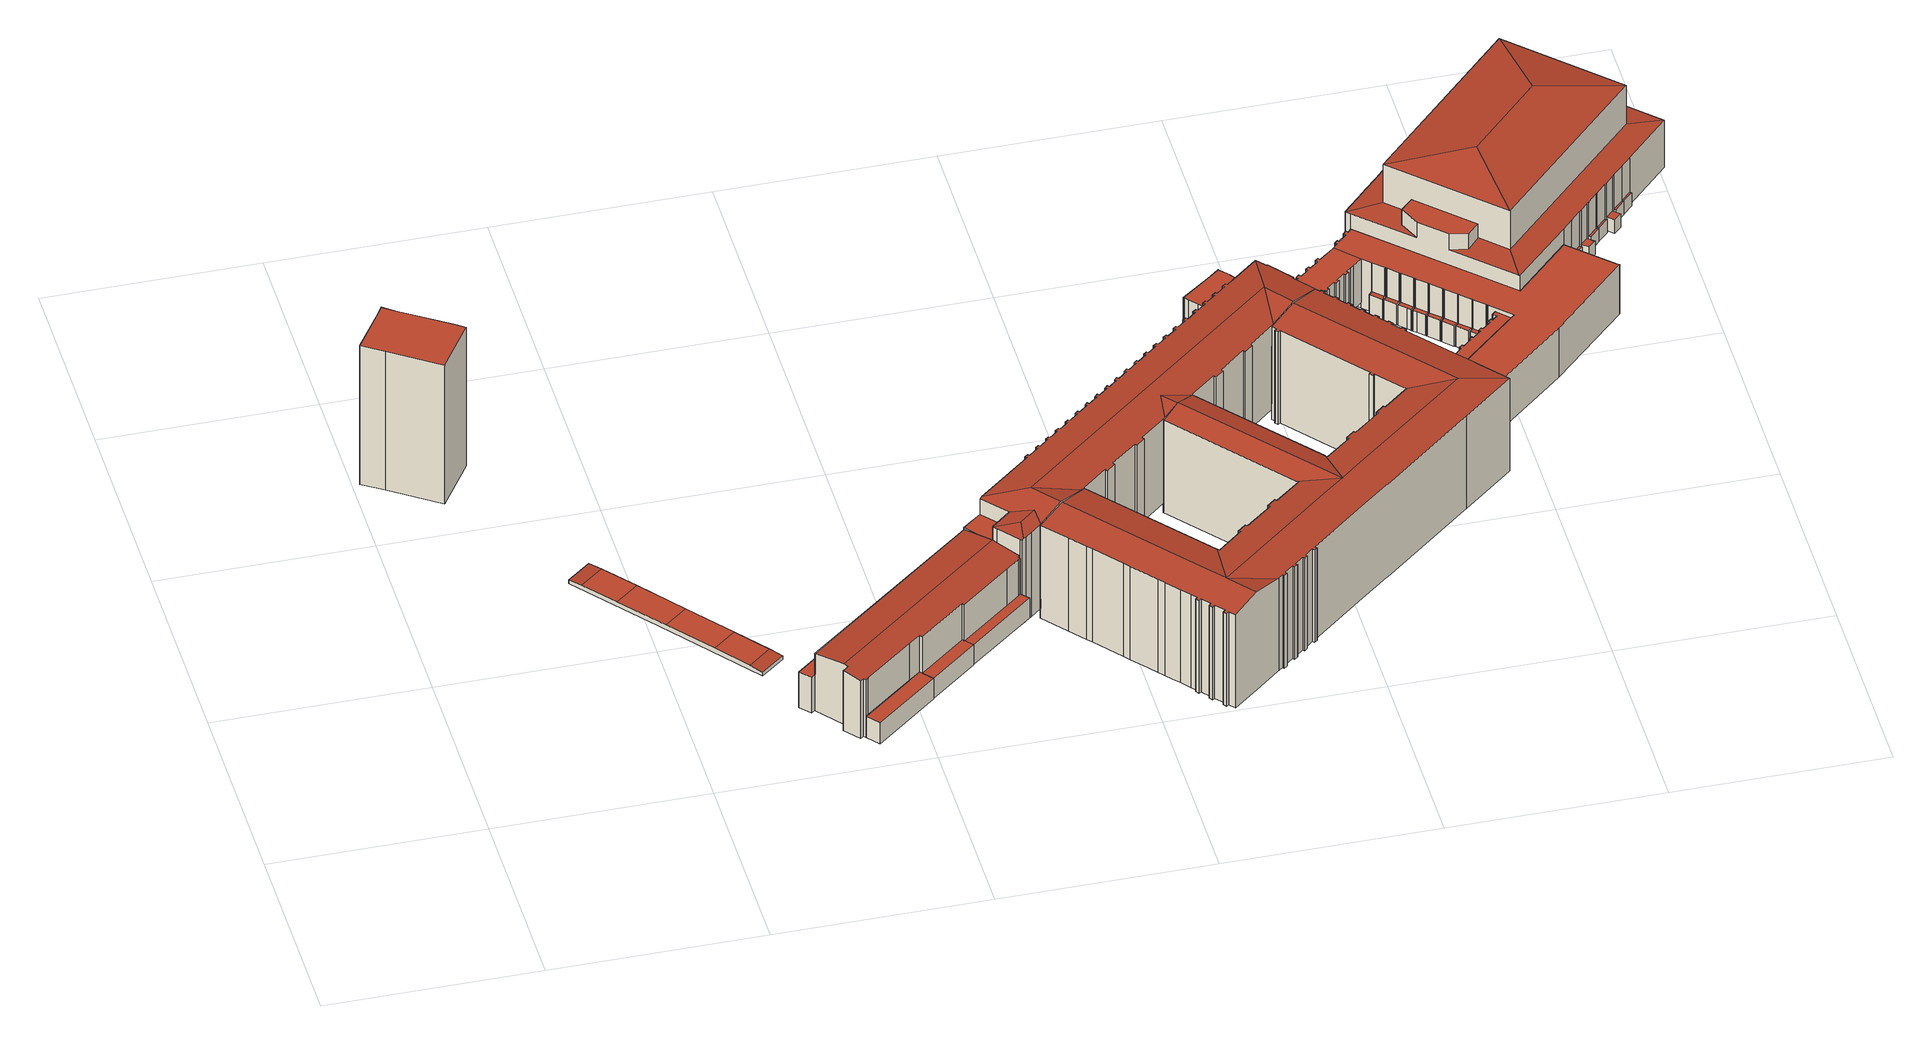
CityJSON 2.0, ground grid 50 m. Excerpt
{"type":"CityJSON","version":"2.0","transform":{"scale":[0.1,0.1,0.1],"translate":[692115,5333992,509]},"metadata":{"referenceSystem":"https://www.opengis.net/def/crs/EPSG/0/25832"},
"CityObjects":{
"building1":{"type":"Building","attributes":{"Gemeindeschluessel":"09162000","HoeheDach":"551.431","HoeheGrund":"512.890","Methode":"1000","NiedrigsteTraufeDesGebaeudes":"551.431","Geometrietyp2DReferenz":"3000","function":"31001_9998","roofType":"1000","measuredHeight":38.54},"geometry":[{"type":"MultiSurface","lod":"2","boundaries":[[[0,1,2,3]],[[4,5,6,7,8,9,2,1,10,11,12]],[[13,14,15,16,17,18,0,3,19,20,21]],[[13,6,5,14]],[[19,9,8,20]],[[18,10,1,0]],[[15,14,5,4,12,16]],[[12,11,10,18,17,16]],[[20,8,7,21]],[[3,2,9,19]],[[21,7,6,13]]],"semantics":{"surfaces":[{"type":"WallSurface"},{"type":"RoofSurface"},{"type":"GroundSurface"}],"values":[0,1,2,0,0,0,0,0,0,0,0]}}]},
"building2":{"type":"Building","attributes":{"Gemeindeschluessel":"09162000","HoeheDach":"515.840","HoeheGrund":"514.542","Methode":"2000","NiedrigsteTraufeDesGebaeudes":"515.542","Geometrietyp2DReferenz":"3000","function":"53001_1800","roofType":"3900","measuredHeight":1.3},"geometry":[{"type":"MultiSurface","lod":"2","boundaries":[[[22,23,24,25]],[[26,27,28,29]],[[28,27,30,31]],[[32,33,34,35,26,29]],[[25,24,36,37]],[[32,29,28,31,22,25,37,38,39,33]],[[37,36,40,38]],[[38,40,41,39]],[[35,34,41,40,36,24,23,30,27,26]],[[33,39,41,34]],[[31,30,23,22]]],"semantics":{"surfaces":[{"type":"RoofSurface"},{"type":"WallSurface"},{"type":"GroundSurface"}],"values":[0,1,0,2,0,1,0,0,1,1,0]}}]},
"building3":{"type":"Building","attributes":{"Gemeindeschluessel":"09162000","HoeheDach":"521.010","HoeheGrund":"515.220","Methode":"2000","NiedrigsteTraufeDesGebaeudes":"521.010","Geometrietyp2DReferenz":"3000","function":"51009_1610","roofType":"1000","measuredHeight":5.79},"geometry":[{"type":"MultiSurface","lod":"2","boundaries":[[[42,43,44,45]],[[46,47,48,49]],[[50,51,52,53]],[[47,50,53,54,43,42,48]],[[46,51,50,47]],[[48,42,45,49]],[[43,54,55,44]],[[46,49,45,44,55,52,51]],[[53,52,55,54]]],"semantics":{"surfaces":[{"type":"WallSurface"},{"type":"RoofSurface"},{"type":"GroundSurface"}],"values":[0,0,0,1,0,0,0,2,0]}}]},
"building4":{"type":"Building","attributes":{"Gemeindeschluessel":"09162000","HoeheDach":"531.880","HoeheGrund":"515.110","Methode":"1000","NiedrigsteTraufeDesGebaeudes":"524.985","Geometrietyp2DReferenz":"3000","function":"31001_9998","roofType":"3100","measuredHeight":16.77,"storeysAboveGround":3},"geometry":[{"type":"MultiSurface","lod":"2","boundaries":[[[56,57,58,59]],[[60,61,62,63]],[[64,65,66,67]],[[68,69,70,71]],[[65,70,69,58,57,72,73,74,75,76,77,78,79,80,81,82,83,84,85,66]],[[86,85,84,87]],[[88,89,90,91]],[[91,90,92,93]],[[94,81,80,95]],[[96,73,72,97]],[[98,76,75,99]],[[93,92,100,101]],[[67,66,85,86]],[[102,60,63,100,92,90,89]],[[82,81,94,103,104,101,100,63,62]],[[59,58,69,68]],[[99,75,74,105]],[[106,102,89,88]],[[97,72,57,56]],[[95,80,79,107]],[[71,70,65,64]],[[108,87,84,83,61,60,109]],[[110,77,76,98]],[[107,111,110,98,99,105,96,97,56,59,68,71,64,67,86,87,108,109,106,88,91,93,101,104,103,94,95]],[[109,60,102,106]],[[107,79,78,111]],[[111,78,77,110]],[[83,82,62,61]],[[105,74,73,96]]],"semantics":{"surfaces":[{"type":"WallSurface"},{"type":"RoofSurface"},{"type":"GroundSurface"}],"values":[0,0,0,0,1,0,0,0,0,0,0,0,0,1,0,0,0,0,0,0,0,0,0,2,0,0,0,1,0]}}]},
"building5":{"type":"Building","attributes":{"Gemeindeschluessel":"09162000","HoeheDach":"521.040","HoeheGrund":"515.430","Methode":"2000","NiedrigsteTraufeDesGebaeudes":"521.040","Geometrietyp2DReferenz":"3000","function":"51009_1610","roofType":"1000","measuredHeight":5.61},"geometry":[{"type":"MultiSurface","lod":"2","boundaries":[[[112,50,53,113]],[[50,114,115,116,53]],[[113,53,116,117]],[[117,116,115,118]],[[118,115,114,119]],[[113,117,118,119,112]],[[119,114,50,112]]],"semantics":{"surfaces":[{"type":"WallSurface"},{"type":"RoofSurface"},{"type":"GroundSurface"}],"values":[0,1,0,0,0,2,0]}}]},
"building6":{"type":"Building","attributes":{"Gemeindeschluessel":"09162000","HoeheDach":"521.038","HoeheGrund":"515.480","Methode":"2000","NiedrigsteTraufeDesGebaeudes":"521.038","Geometrietyp2DReferenz":"3000","function":"51009_1610","roofType":"1000","measuredHeight":5.56},"geometry":[{"type":"MultiSurface","lod":"2","boundaries":[[[114,120,121,122,123,115]],[[124,125,126,127,128,129]],[[125,123,122,126]],[[127,121,120,128]],[[128,120,114,129]],[[126,122,121,127]],[[124,115,123,125]],[[129,114,115,124]]],"semantics":{"surfaces":[{"type":"RoofSurface"},{"type":"GroundSurface"},{"type":"WallSurface"}],"values":[0,1,2,2,2,2,2,2]}}]},
"building7":{"type":"Building","attributes":{"Gemeindeschluessel":"09162000","HoeheDach":"537.163","HoeheGrund":"512.319","Methode":"2000","NiedrigsteTraufeDesGebaeudes":"524.539","Geometrietyp2DReferenz":"3000","function":"31001_3000","roofType":"3100","measuredHeight":24.84,"storeysAboveGround":4},"geometry":[{"type":"MultiSurface","lod":"2","boundaries":[[[130,131,132,133]],[[134,135,136,137]],[[138,139,140,141]],[[142,143,144,145]],[[146,147,148,149]],[[150,151,152,153]],[[154,155,156,157]],[[158,159,160,161]],[[162,163,164,165]],[[166,167,168,169]],[[170,171,172,173]],[[174,175,176,177]],[[178,179,180,181]],[[182,183,184,185]],[[186,187,188,189]],[[190,191,192,193]],[[194,195,196,197]],[[193,192,198,199]],[[200,201,202,203,204,205,206,207,208,209,210,211,212,196,195,213,214,215,216,217,218,219,220,221,136,135]],[[222,223,179,178]],[[224,225,226,227,228,229,230,231,194,197,232,233,234,235,236,237,238,239,240,241,134,137,242,162,165,243,244,245,246,247,248,249,250,154,157,251,252,190,193,199,253,254,255,256,257,258,259,260,261,262,263,264,146,149,265,266,267,268,269,270,271,272,142,145,273,274,275,130,133,276,138,141,277,278,279,280,281,282,222,178,181,283,284,285,286,287,288,289,290,291,186,189,292,293,294,295,150,153,296,297,298,299,174,177,300,301,302,303,304,158,161,305,306,307,308,309,310,311,312,313,314,315,316,170,173,317,318,319,320,321,322,323,324,325,326,327,328,329,166,169,330,331,332,333,334,335,336,337,338,339,340,341,342,343,344,345,346,347,182,185,348,349,350,351,352]],[[283,353,354,284]],[[227,217,216,228]],[[277,355,356,278]],[[189,188,357,292]],[[169,168,358,330]],[[240,201,200,241]],[[269,359,360,270]],[[262,361,362,263]],[[363,364,365,366]],[[258,367,368,259]],[[141,140,355,277]],[[244,369,370,245]],[[311,310,371,372,373]],[[338,374,375,339]],[[228,216,215,229]],[[157,156,376,251]],[[287,377,378,288]],[[304,379,159,158]],[[254,380,381,255]],[[299,382,175,174]],[[317,383,384,318]],[[350,385,386,351]],[[161,160,387,305]],[[225,388,389,218,217,227,226]],[[348,390,391,349]],[[320,392,393,321]],[[236,205,204,237]],[[311,373,394,312]],[[181,180,353,283]],[[200,135,134,241]],[[213,195,194,231]],[[386,385,391,390,184,183,395,396,397,398,399,400,401,402,375,374,403,404,405,406,407,408,358,168,167,409,410,411,412,413,414,415,416,393,392,417,384,383,172,171,418,419,420,421,363,366]],[[137,136,221,422,423,424,242]],[[257,425,367,258]],[[297,426,427,298]],[[253,428,380,254]],[[323,415,414,324]],[[185,184,390,348]],[[429,430,431,432]],[[313,421,420,314]],[[133,132,433,276]],[[163,162,242,424]],[[219,372,371,434,435,436,437,387,160,159,379,438,439,440,441,176,175,382,427,426,442,152,151,443,444,445,357,188,187,446,447,448,378,377,449,450,354,353,180,179,223,451,452,453,454,356,355,140,139,433,132,131,455,456,457,144,143,458,459,360,359,460,461,462,463,148,147,464,362,361,465,466,368,367,425,467,381,380,428,198,192,191,468,376,156,155,469,470,220]],[[266,462,461,267]],[[342,400,399,343]],[[471,472,431,430,473]],[[340,402,401,341]],[[265,463,462,266]],[[389,388,474,365,364,394,373,372,219]],[[261,465,361,262]],[[290,447,446,291]],[[315,419,418,316]],[[345,397,396,346]],[[281,280,453,452]],[[318,384,417,319]],[[229,215,214,230]],[[260,466,465,261]],[[403,374,338,337,336]],[[343,399,398,344]],[[346,396,395,347]],[[252,468,191,190]],[[295,443,151,150]],[[292,357,445,293]],[[273,145,144,457]],[[286,449,377,287]],[[300,441,440,301]],[[259,368,466,260]],[[289,448,447,290]],[[293,445,444,294]],[[255,381,467,256]],[[313,312,394,364,363,421]],[[268,460,359,269]],[[306,437,436,307]],[[309,434,371,310]],[[275,455,131,130]],[[347,395,183,182]],[[341,401,400,342]],[[206,205,236,235]],[[370,369,475,476,471,473]],[[196,212,232,197]],[[471,476,164,163,424,423,472]],[[316,418,171,170]],[[477,210,209]],[[251,376,468,252]],[[330,358,408,331]],[[291,446,187,186]],[[173,172,383,317]],[[319,417,392,320]],[[302,439,438,303]],[[322,416,415,323]],[[298,427,382,299]],[[326,412,411,327]],[[325,413,412,326]],[[332,407,406,333]],[[301,440,439,302]],[[243,475,369,244]],[[334,405,404,335]],[[272,458,143,142]],[[153,152,442,296]],[[230,214,213,231]],[[246,478,479,247]],[[256,467,425,257]],[[246,245,370,473,430,429,478]],[[432,431,480,481]],[[276,433,139,138]],[[279,454,453,280]],[[349,391,385,350]],[[324,414,413,325]],[[212,211,233,232]],[[267,461,460,268]],[[305,387,437,306]],[[271,459,458,272]],[[281,452,451,282]],[[333,406,405,334]],[[177,176,441,300]],[[389,219,218]],[[243,165,164,476,475]],[[327,411,410,328]],[[331,408,407,332]],[[477,209,208]],[[284,354,450,285]],[[335,404,403,336]],[[202,201,240,239]],[[296,442,426,297]],[[273,457,456,274]],[[422,221,220]],[[264,464,147,146]],[[199,198,428,253]],[[285,450,449,286]],[[307,436,435,308]],[[321,393,416,322]],[[278,356,454,279]],[[429,432,481,479,478]],[[422,220,470,482,480,431,472,423]],[[149,148,463,265]],[[204,203,238,237]],[[282,451,223,222]],[[344,398,397,345]],[[238,203,202,239]],[[339,375,402,340]],[[294,444,443,295]],[[270,360,459,271]],[[329,409,167,166]],[[250,469,155,154]],[[234,207,206,235]],[[288,378,448,289]],[[304,303,438,379]],[[314,420,419,315]],[[224,474,388,225]],[[233,211,210,477,208,207,234]],[[469,250,249,248,482,470]],[[263,362,464,264]],[[328,410,409,329]],[[308,435,434,309]],[[248,247,479,481,480,482]],[[274,456,455,275]],[[224,352,351,386,366,365,474]]],"semantics":{"surfaces":[{"type":"WallSurface"},{"type":"RoofSurface"},{"type":"GroundSurface"}],"values":[0,0,0,0,0,0,0,0,0,0,0,0,0,0,0,0,0,0,1,0,2,0,0,0,0,0,0,0,0,0,0,0,0,0,0,0,0,0,0,0,0,0,0,0,0,0,0,0,0,0,0,0,1,0,0,0,0,0,0,0,0,0,0,1,0,0,1,0,0,1,0,0,0,0,0,0,0,0,0,0,0,0,0,0,0,0,0,0,0,0,0,0,0,0,0,0,0,0,0,1,0,1,0,1,0,0,0,0,0,0,0,0,0,0,0,0,0,0,0,0,0,0,0,0,0,0,0,0,0,0,0,0,0,0,0,0,1,0,0,0,1,0,0,0,0,0,1,0,0,0,0,0,0,1,1,0,0,0,0,0,0,0,0,0,0,0,0,0,0,0,0,0,0,0,0,0,0,0]}}]},
"building8":{"type":"Building","attributes":{"Gemeindeschluessel":"09162000","HoeheDach":"536.990","HoeheGrund":"509.840","Methode":"2000","NiedrigsteTraufeDesGebaeudes":"535.458","Geometrietyp2DReferenz":"3000","function":"31001_9998","roofType":"3100","measuredHeight":27.15,"storeysAboveGround":4},"geometry":[{"type":"MultiSurface","lod":"2","boundaries":[[[483,484,485,486,487,488,489,490]],[[491,492,493,494,495,496,497,498,499,500,501,502,503,504]],[[505,506,507,508,509,510]],[[511,512,513,514,515,516,517,518]],[[519,520,521,522]],[[523,524,525,526]],[[527,528,529,530]],[[531,532,533,534]],[[535,497,496,536]],[[537,538,539,540]],[[541,492,491,542]],[[513,543,544,514]],[[545,546,547,548]],[[549,550,551,552]],[[553,554,484,483,490,555]],[[556,557,558,559]],[[485,560,561,486]],[[562,563,564,565]],[[566,567,568,569]],[[570,571,572,573]],[[574,575,576,505,510,577,578,579]],[[564,580,581,582,583,565]],[[584,585,586,587]],[[588,589,590,591]],[[592,574,579,593,589,588]],[[594,595,596,597]],[[598,599,600,601]],[[602,603,604,605]],[[606,607,608,609]],[[610,611,612,613]],[[542,491,504,614]],[[615,616,617,618]],[[619,388,620,621]],[[622,623,624,625]],[[530,529,546,545]],[[626,627,628,629]],[[526,525,630,631]],[[632,633,634,635]],[[635,634,550,549]],[[636,637,638,639]],[[640,641,642,643]],[[643,642,607,606]],[[625,624,644,645]],[[646,647,648,649]],[[650,651,652,653]],[[536,496,495,654]],[[618,617,655,656]],[[540,539,508,507]],[[559,558,657,658]],[[577,510,509,508,539,538,659,660,655,617,616,521,520,661,662,652,651,612,611,663,664,665,666,667,668,669,501,670,671,554,672,673,674]],[[675,662,661,676]],[[677,678,633,632]],[[679,680,563,562]],[[587,586,681,682]],[[591,590,678,677]],[[683,684,685,686]],[[676,661,520,519]],[[609,608,524,523]],[[687,688,554,553,555,689]],[[690,498,497,535]],[[682,681,603,602]],[[691,692,500,499,498,690]],[[693,493,492,541]],[[504,503,388,619,694,614]],[[695,696,697,698]],[[699,700,701,702]],[[703,659,538,537]],[[605,604,567,566]],[[548,547,647,646]],[[653,652,662,675]],[[613,612,651,650]],[[552,551,704,705]],[[569,568,641,640]],[[629,628,706,707]],[[578,577,674]],[[621,620,585,584]],[[708,573,572,669,668]],[[709,710,711,712]],[[713,660,659,703]],[[502,501,669,572,571,714,533,532,596,595,657,558,557,697,696,715,701,700,685,684,630,525,524,608,607,642,641,568,567,604,603,681,586,585,620,388,503]],[[716,717,637,636]],[[639,638,718,719]],[[686,685,700,699]],[[719,718,680,679]],[[644,720,500,692,721,645]],[[722,715,696,695]],[[723,724,623,622]],[[725,494,493,693]],[[707,706,726,727]],[[689,555,490,489,728,729]],[[730,731,732,733]],[[599,726,706,628,627,734,732,731,735,736,648,647,547,546,529,528,704,551,550,634,633,678,590,589,593,579,578,674,737,738,600]],[[654,495,494,725]],[[702,701,715,722]],[[631,630,684,683]],[[600,738,518,517,739,601]],[[561,560,740,741]],[[658,657,595,594]],[[714,571,570,742,534,533]],[[544,543,717,716]],[[522,521,616,615]],[[705,704,528,527]],[[554,671,670,501,500,720,644,624,623,724,711,710,740,560,485,484]],[[743,744,582,581,688,687,689,729]],[[741,740,710,709]],[[597,596,532,531]],[[708,745,746,747,748,749,610,613,650,653,675,676,519,522,615,618,656,713,703,537,540,507,506,505,576,575,574,592,588,591,677,632,635,549,552,705,527,530,545,548,646,649,750,751,730,733,752,626,629,707,727,598,601,739,517,516,515,514,544,716,636,639,719,679,562,565,583,582,744,743,729,728,489,488,487,486,561,741,709,712,723,622,625,645,721,692,691,690,535,536,654,725,693,541,542,614,694,619,621,584,587,682,602,605,566,569,640,643,606,609,523,526,631,683,686,699,702,722,695,698,556,559,658,594,597,531,534,742,570,573]],[[673,672,554,688,581,580,564,563,680,718,638,637,717,543,513,512,674]],[[656,655,660,713]],[[751,750,649,648,736,735,731,730]],[[752,733,732,734,627,626]],[[727,726,599,598]],[[737,674,512,511,518,738]],[[698,697,557,556]],[[610,749,748,747,746,745,708,668,667,666,665,664,663,611]],[[712,711,724,723]]],"semantics":{"surfaces":[{"type":"WallSurface"},{"type":"RoofSurface"},{"type":"GroundSurface"}],"values":[0,1,0,0,0,0,0,0,0,0,0,0,0,0,1,0,0,0,0,0,0,0,0,0,0,0,0,0,0,0,0,0,0,0,0,0,0,0,0,0,0,0,0,0,0,0,0,0,0,1,0,0,0,0,0,0,0,0,1,0,0,0,0,0,0,0,0,0,0,0,0,0,0,0,1,0,0,0,0,1,0,0,0,0,0,0,0,0,0,0,0,1,0,0,0,0,0,0,0,0,0,0,1,0,0,0,2,1,0,0,0,0,1,0,0,0]}}]},
"building9":{"type":"Building","attributes":{"Gemeindeschluessel":"09162000","HoeheDach":"524.572","HoeheGrund":"512.613","Methode":"1000","NiedrigsteTraufeDesGebaeudes":"524.572","Geometrietyp2DReferenz":"3000","function":"31001_9998","roofType":"1000","measuredHeight":11.96,"storeysAboveGround":2},"geometry":[{"type":"MultiSurface","lod":"2","boundaries":[[[753,754,755,756,757,758,759,760]],[[761,762,763,764]],[[765,766,767,768]],[[769,770,771,772,762,761]],[[764,763,773,774]],[[775,776,777,778]],[[779,776,775,780,781,782]],[[773,783,784,785,786,774]],[[787,788,789,790]],[[791,792,771,770]],[[793,794,788,787]],[[778,793,787,790,795,756,755,754,753,796,797,791,770,769,761,764,774,786,785,798,799,800,765,768,781,780,775]],[[795,790,789,801,757,756]],[[785,784,802,798]],[[768,767,782,781]],[[798,802,803,799]],[[800,804,766,765]],[[796,753,760,805,806,797]],[[797,806,792,791]],[[778,777,794,793]],[[763,762,772,771,792,806,805,760,759,758,757,801,789,788,794,777,776,779,782,767,766,804,803,802,784,783,773]],[[799,803,804,800]]],"semantics":{"surfaces":[{"type":"WallSurface"},{"type":"GroundSurface"},{"type":"RoofSurface"}],"values":[0,0,0,0,0,0,0,0,0,0,0,1,0,0,0,0,0,0,0,0,2,0]}}]},
"building10":{"type":"Building","attributes":{"Gemeindeschluessel":"09162000","HoeheDach":"524.525","HoeheGrund":"510.760","Methode":"2000","NiedrigsteTraufeDesGebaeudes":"516.471","Geometrietyp2DReferenz":"3000","function":"31001_9998","roofType":"1000","measuredHeight":13.77,"storeysAboveGround":2},"geometry":[{"type":"MultiSurface","lod":"2","boundaries":[[[807,808,809,810,811,812,813,814,815,816,817,818,819,820,821,822,823,824,825,826,827,828,829,830,831,832,833,834,835,836,837,838,839,840,841,842,843,844,845,846,847,848,849,850,851,852,853,854,855,856,857,858,859,860,861,862,863,864,865,866,867,868,869,870,871,872,873,874,875,876,877,878,879,880,881,882,883,884,885]],[[838,837,886,887,888]],[[848,847,889,890,891]],[[870,892,403,871]],[[878,893,894,879]],[[833,895,896,834]],[[836,897,886,837]],[[874,898,899,875]],[[884,883,900,901]],[[857,856,902,903,904,905]],[[906,907,908,909]],[[823,910,911,824]],[[854,853,912,913,914,915]],[[850,916,917,851]],[[846,918,889,847]],[[870,869,919,920,892]],[[880,921,922,881]],[[848,891,923,849]],[[860,924,925,861]],[[838,888,926,839]],[[830,927,928,831]],[[929,930,920,919]],[[916,906,909,917]],[[887,886,931,932]],[[933,934,891,890]],[[822,935,910,823]],[[936,937,938,939]],[[876,940,941,877]],[[824,911,942,825]],[[809,808,943,944,945,946]],[[844,947,948,845]],[[809,946,949,810]],[[852,851,917,909,908,950]],[[866,865,951,952,953]],[[918,933,890,889]],[[930,954,892,920]],[[955,956,957,958]],[[831,928,959,832]],[[862,960,961,863]],[[852,950,912,853]],[[854,915,962,855]],[[826,963,964,827]],[[965,938,937,896,895,959,928,927,966,967,964,963,942,911,910,935,968,969,970,971,972,973,974,975,976,977,978,949,946,945]],[[871,403,404,872]],[[814,975,974,815]],[[813,976,975,814]],[[842,955,958,843]],[[936,939,979,980]],[[956,981,982,957]],[[883,882,983,900]],[[819,970,969,820]],[[836,835,980,979,984,897]],[[888,887,932,926]],[[832,959,895,833]],[[840,985,986,841]],[[812,977,976,813]],[[962,915,914,903,902]],[[821,968,935,822]],[[846,845,948,934,933,918]],[[944,987,965,945]],[[875,899,940,876]],[[877,941,893,878]],[[859,988,924,860]],[[989,990,991,992]],[[862,861,925,992,991,960]],[[924,988,989,992,925]],[[987,984,979,939,938,965]],[[868,929,919,869]],[[987,944,943,993,994,901,900,983,922,921,894,893,941,940,899,898,995,404,403,892,954,996,953,961,960,991,990,905,904,913,912,950,908,907,923,891,934,948,947,982,981,986,985,931,886,897,984]],[[864,997,951,865]],[[808,807,993,943]],[[873,995,898,874]],[[857,905,990,858]],[[998,961,953,952]],[[882,881,922,983]],[[825,942,963,826]],[[820,969,968,821]],[[884,901,994,885]],[[844,843,958,957,982,947]],[[859,858,990,989,988]],[[829,966,927,830]],[[817,972,971,818]],[[842,841,986,981,956,955]],[[827,964,967,828]],[[879,894,921,880]],[[828,967,966,829]],[[815,974,973,816]],[[811,978,977,812]],[[810,949,978,811]],[[864,863,961,998,997]],[[997,998,952,951]],[[816,973,972,817]],[[872,404,995,873]],[[840,839,926,932,931,985]],[[855,962,902,856]],[[807,885,994,993]],[[818,971,970,819]],[[850,849,923,907,906,916]],[[866,953,996,867]],[[868,867,996,954,930,929]],[[835,834,896,937,936,980]],[[914,913,904,903]]],"semantics":{"surfaces":[{"type":"GroundSurface"},{"type":"WallSurface"},{"type":"RoofSurface"}],"values":[0,1,1,1,1,1,1,1,1,1,1,1,1,1,1,1,1,1,1,1,1,2,2,1,1,1,1,1,1,1,1,1,1,1,2,1,2,1,1,1,1,1,2,1,1,1,1,2,1,1,1,1,2,1,1,1,2,1,1,1,1,1,1,1,1,2,1,1,2,1,1,1,1,1,1,1,1,1,1,1,1,1,1,1,1,1,1,1,1,1,2,1,1,1,1,1,1,1,1,1,1,1]}}]},
"building11":{"type":"Building","attributes":{"name":"Kongreßsaal","Gemeindeschluessel":"09162000","HoeheDach":"542.360","HoeheGrund":"515.628","Methode":"2000","NiedrigsteTraufeDesGebaeudes":"519.330","Geometrietyp2DReferenz":"3000","function":"31001_3000","roofType":"3200","measuredHeight":26.73,"storeysAboveGround":4},"geometry":[{"type":"MultiSurface","lod":"2","boundaries":[[[999,1000,1001,1002]],[[1003,1004,1005,1006]],[[1007,1008,1009,1010,1011,1012]],[[1013,1014,1015,1016,1017,1018]],[[1019,1020,1021,1022,1023,1024]],[[1025,1026,1027,1028]],[[1029,1030,1031,1032]],[[1033,1034,1035,1036]],[[1037,1038,1039,1040,1041,1042]],[[1043,1044,1045,1046]],[[1047,1048,1049,1050]],[[1051,1052,1053,1054]],[[1055,1056,1057,1058]],[[1059,1060,1061,1062]],[[1063,1064,1065,1066]],[[1067,1068,1069,1070]],[[1071,1072,1073,1074]],[[1003,1075,1076,1077,1078,1004]],[[1079,1080,1068,1081]],[[1082,1083,1084,1085]],[[1086,1087,1088,1089]],[[1090,1089,1091,1092,1093,1094,1095,1096]],[[1097,1098,1099,1100,1036,1035]],[[1101,1102,1103,1104]],[[1079,1105,1106,1107,1080]],[[1108,1109,1110,1111]],[[1059,1032,1031,1102,1101,1060]],[[1112,1113,1114,1115]],[[1116,1117,1118,1050,1049,1119]],[[1087,1120,1088]],[[1121,1122,1123,1124]],[[1125,1126,1127,1128]],[[1129,1130,1131,1132]],[[1133,1134,1057,1056,1135]],[[1053,1052,1136,1137]],[[1138,1139,1140,1141,1142,1143]],[[1007,1012,1144,1145]],[[1146,1147,1148,1149,1150,1151]],[[1037,1042,1152,1153]],[[1154,1155,1080,1107]],[[1013,1018,1156,1157]],[[1158,1159,1106,1105]],[[1160,1111,1110,1161,1162]],[[1163,1153,1152,1164,1165]],[[1019,1024,1166,1167]],[[1011,1010,1168,1169]],[[1170,1171,1172,1173,1174,1175]],[[1043,1167,1166,1176,1177,1044]],[[1078,1077,1178,1179]],[[1045,1044,1177,1180]],[[1142,1141,1181,1182]],[[1183,1184,1185,1186,1187,1188,1189,1100,1099,1119,1049,1048,1190,1191]],[[1125,1192,1193,1126]],[[1116,1119,1099,1098]],[[1194,1195,1196,1197,1198,1176,1166,1024,1023,1199,1168,1010,1009,1069,1068,1080,1155,1200,1103,1102,1031,1030,1185,1184,1096,1201]],[[1202,1195,1194,1203]],[[1204,1136,1052,1051]],[[1205,1040,1039,1206]],[[1055,1131,1135,1056]],[[1184,1120,1090,1096]],[[1207,1145,1144,1169,1168]],[[1208,1209,1118,1117]],[[1164,1152,1210,1211]],[[1090,1120,1087,1086]],[[1212,1213,1214,1092,1091,1215]],[[1061,1060,1101,1104]],[[1216,1157,1156,1217,1218]],[[1090,1086,1089]],[[1174,1173,1150,1149]],[[1160,1162,1219,1220]],[[1136,1197,1196,1137]],[[1106,1159,1154,1107]],[[1164,1211,1221,1165]],[[1205,1222,1041,1040]],[[1133,1135,1015,1014]],[[1097,1035,1034,1223]],[[1224,1225,1172,1171]],[[1226,1128,1127,1227]],[[1054,1053,1137,1228]],[[1216,1218,1076,1075]],[[1229,1210,1230,1231]],[[1226,1232,1233,1192,1125,1128]],[[1091,1089,1088,1183]],[[1161,1234,1219,1162]],[[1203,1194,1201,1115,1114,1235,1213,1212,1236]],[[1237,1132,1131,1055,1058]],[[1238,1062,1061,1104,1103]],[[1059,1062,1238,1239,1158,1105,1079,1081,1025,1028,1240,1008,1007,1145,1207,1241,1242,1020,1019,1167,1043,1046,1243,1204,1051,1054,1228,1202,1203,1236,999,1002,1244,1245,1038,1037,1153,1163,1246,1229,1231,1063,1066,1224,1171,1170,1147,1146,1139,1138,1247,1129,1132,1237,1134,1133,1014,1013,1157,1216,1075,1003,1006,1108,1111,1160,1220,1121,1124,1248,1249,1250,1232,1226,1227,1082,1085,1251,1252,1253,1208,1117,1116,1098,1097,1223,1254,1255,1256,1029,1032]],[[1050,1118,1209,1047]],[[1224,1066,1065,1257,1258,1225]],[[1163,1165,1221,1246]],[[1129,1247,1259,1182,1181,1130]],[[1229,1246,1221,1211,1210]],[[1243,1198,1197,1136,1204]],[[1177,1176,1198,1180]],[[1201,1096,1095,1112,1115]],[[1242,1260,1021,1020]],[[1183,1088,1120,1184]],[[1161,1110,1261,1234]],[[1215,1091,1183,1191,1262,1263,1084,1083,1193,1192,1233,1264,1265,1266,1123,1122,1261,1110,1109,1178,1077,1076,1218,1016,1015,1135,1131,1130,1181,1141,1140,1151,1150,1173,1172,1225,1258,1230,1210,1152,1042,1041,1222,1001,1000]],[[1248,1124,1123,1266,1071,1074]],[[1250,1264,1233,1232]],[[1267,1257,1065,1064]],[[1245,1244,1222,1205,1206]],[[1108,1006,1005,1179,1178,1109]],[[1207,1168,1199,1241]],[[1213,1235,1268,1214]],[[1063,1231,1230,1267,1064]],[[1017,1217,1156,1018]],[[1174,1149,1148,1175]],[[1255,1187,1186,1256]],[[1269,1199,1023,1022]],[[1208,1253,1190,1048,1047,1209]],[[1250,1249,1073,1072,1265,1264]],[[1002,1001,1222,1244]],[[1238,1103,1200,1239]],[[1254,1223,1034,1033,1189,1188]],[[1036,1100,1189,1033]],[[1228,1137,1196,1195,1202]],[[1078,1179,1005,1004]],[[1170,1175,1148,1147]],[[1243,1046,1045,1180,1198]],[[1253,1252,1262,1191,1190]],[[1027,1026,1067,1070]],[[1240,1069,1009,1008]],[[1121,1220,1219,1234,1261,1122]],[[1085,1084,1263,1251]],[[1142,1182,1259,1143]],[[1251,1263,1262,1252]],[[1235,1114,1113,1094,1093,1268]],[[1237,1058,1057,1134]],[[1245,1206,1039,1038]],[[1071,1266,1265,1072]],[[1248,1074,1073,1249]],[[1242,1241,1199,1269,1260]],[[1029,1256,1186,1185,1030]],[[1214,1268,1093,1092]],[[1017,1016,1218,1217]],[[999,1236,1212,1215,1000]],[[1138,1143,1259,1247]],[[1146,1151,1140,1139]],[[1095,1094,1113,1112]],[[1254,1188,1187,1255]],[[1240,1028,1027,1070,1069]],[[1021,1260,1269,1022]],[[1144,1012,1011,1169]],[[1025,1081,1068,1067,1026]],[[1267,1230,1258,1257]],[[1082,1227,1127,1126,1193,1083]],[[1158,1239,1200,1155,1154,1159]]],"semantics":{"surfaces":[{"type":"WallSurface"},{"type":"RoofSurface"},{"type":"GroundSurface"}],"values":[0,0,0,0,0,0,0,1,0,0,0,0,1,0,0,0,1,0,0,0,1,0,0,0,0,0,0,0,0,1,0,1,0,0,1,0,0,0,0,0,0,0,0,0,0,0,0,0,0,1,0,1,0,0,1,0,0,1,0,0,0,0,0,1,1,1,0,1,0,0,0,1,1,0,0,0,0,0,0,0,0,0,0,1,0,0,0,2,1,0,0,0,0,0,0,1,0,0,0,1,0,0,1,0,0,0,0,0,1,1,0,0,0,0,0,0,0,0,0,1,0,0,0,1,0,0,0,1,0,1,0,0,0,0,0,0,0,0,0,0,0,0,0,0,1,1,0,0,0,0]}}]}
},
"vertices":[
[85,1293,39],[85,1293,424],[115,1271,424],[115,1271,39],[35,1158,424],[57,1143,424],[169,1065,424],[246,1180,424],[225,1196,424],[166,1236,424],[73,1274,424],[8,1177,424],[8,1176,424],[169,1065,39],[57,1143,39],[35,1158,39],[8,1176,39],[8,1177,39],[73,1274,39],[166,1236,39],[225,1196,39],[246,1180,39],
[605,410,68],[660,454,68],[577,556,68],[523,512,68],[742,352,55],[742,352,65],[687,308,65],[687,308,55],[720,379,67],[665,335,67],[510,528,55],[358,717,55],[413,761,55],[565,572,55],[495,659,68],[440,615,68],[380,690,67],[358,717,65],[435,734,67],[413,761,65],
[856,46,120],[970,138,120],[970,138,62],[856,46,62],[874,11,62],[874,11,120],[850,41,120],[850,41,62],[1023,132,120],[1023,132,62],[1003,156,62],[1003,156,120],[999,161,120],[999,161,62],
[970,138,61],[970,138,221],[856,46,221],[856,46,61],[765,158,160],[765,158,219],[1181,493,219],[1181,493,160],[838,41,61],[838,41,221],[808,77,227],[808,77,61],[850,41,61],[850,41,221],[845,46,221],[845,46,61],[999,162,221],[1003,156,220],[1115,247,220],[1119,242,219],[1237,337,219],[1269,363,219],[1274,367,219],[1271,371,220],[1275,374,220],[1237,421,227],[1229,431,229],[815,96,229],[822,88,227],[815,82,227],[815,82,61],[822,88,61],[734,177,61],[734,177,160],[1167,526,160],[1167,526,61],[1188,500,160],[1188,500,61],[1237,421,61],[1275,374,61],[1003,156,61],[999,162,61],[1237,337,61],[1119,242,61],[1181,494,160],[1181,494,61],[756,151,160],[1229,431,61],[1181,493,61],[1115,247,61],[756,151,61],[1271,371,61],[815,96,61],[765,158,61],[1269,363,61],[1274,367,61],
[1023,132,64],[1003,156,64],[1135,222,120],[1119,242,120],[1115,247,120],[1115,247,64],[1119,242,64],[1135,222,64],
[1291,348,120],[1274,367,120],[1269,363,120],[1237,337,120],[1119,242,65],[1237,337,65],[1269,363,65],[1274,367,65],[1291,348,65],[1135,222,65],
[1591,834,33],[1591,834,267],[1610,851,267],[1610,851,33],[1513,561,33],[1513,561,267],[1454,511,267],[1454,511,33],[1614,862,33],[1614,862,266],[1618,857,267],[1618,857,33],[1559,816,33],[1559,816,266],[1563,811,267],[1563,811,33],[1500,759,33],[1500,759,267],[1496,763,266],[1496,763,33],[1804,1012,33],[1804,1012,267],[1800,1017,266],[1800,1017,33],[1355,646,33],[1355,646,266],[1363,652,266],[1363,652,33],[1883,1086,33],[1883,1086,266],[1891,1092,266],[1891,1092,33],[1304,389,33],[1304,389,267],[1291,378,267],[1291,378,33],[2144,1257,33],[2144,1257,155],[2164,1273,155],[2164,1273,33],[2056,1183,33],[2056,1183,155],[2052,1188,155],[2052,1188,33],[1836,1046,33],[1836,1046,266],[1840,1042,267],[1840,1042,33],[1673,903,33],[1673,903,267],[1693,920,267],[1693,920,33],[2163,1180,33],[2163,1180,155],[2166,1176,155],[2166,1176,33],[1753,977,33],[1753,977,266],[1756,972,267],[1756,972,33],[1385,671,33],[1385,671,266],[1393,677,266],[1393,677,33],[1842,826,33],[1842,826,266],[1822,810,266],[1822,810,33],[1397,673,267],[1397,673,33],[1517,556,266],[1537,573,266],[1533,578,267],[1596,630,267],[1600,625,266],[1620,642,266],[1616,647,267],[1676,696,267],[1680,700,267],[1687,769,276],[1757,763,267],[1758,765,267],[1818,814,267],[1838,831,267],[1901,883,267],[1904,879,266],[1924,895,266],[1921,900,267],[1985,954,267],[1993,1065,282],[1338,521,282],[1446,505,267],[1670,908,33],[1670,908,266],[2065,1098,33],[2103,1052,33],[1980,950,33],[1921,900,33],[1924,895,33],[1904,879,33],[1901,883,33],[1838,831,33],[1818,814,33],[1758,765,33],[1676,696,33],[1616,647,33],[1620,642,33],[1600,625,33],[1596,630,33],[1533,578,33],[1537,573,33],[1517,556,33],[1330,410,33],[1280,369,33],[1275,374,33],[1237,421,33],[1181,494,33],[1188,500,33],[1229,533,33],[1337,623,33],[1359,641,33],[1367,648,33],[1389,666,33],[1417,690,33],[1413,694,33],[1421,700,33],[1424,696,33],[1444,712,33],[1440,717,33],[1448,723,33],[1452,719,33],[1472,735,33],[1468,740,33],[1476,746,33],[1480,742,33],[1504,770,33],[1507,765,33],[1527,782,33],[1524,786,33],[1531,793,33],[1535,788,33],[1555,805,33],[1551,809,33],[1583,828,33],[1579,832,33],[1587,839,33],[1607,855,33],[1638,874,33],[1634,878,33],[1642,885,33],[1646,880,33],[1666,897,33],[1662,901,33],[1690,925,33],[1697,931,33],[1701,926,33],[1721,943,33],[1717,948,33],[1725,954,33],[1729,950,33],[1749,966,33],[1745,971,33],[1777,989,33],[1773,994,33],[1780,1000,33],[1784,996,33],[1808,1023,33],[1812,1018,33],[1832,1035,33],[1828,1040,33],[1860,1058,33],[1856,1063,33],[1863,1069,33],[1867,1065,33],[1887,1081,33],[1895,1088,33],[1915,1105,33],[1911,1109,33],[1919,1115,33],[1923,1111,33],[1937,1123,33],[2002,1177,33],[2022,1154,33],[2026,1158,33],[2040,1169,33],[2044,1173,33],[2050,1177,33],[2060,1194,33],[2064,1190,33],[2083,1206,33],[2079,1210,33],[2087,1217,33],[2091,1212,33],[2110,1228,33],[2106,1232,33],[2114,1239,33],[2118,1234,33],[2137,1250,33],[2133,1255,33],[2141,1261,33],[2160,1278,33],[2167,1284,33],[2171,1279,33],[2183,1289,33],[2206,1308,33],[2209,1311,33],[2258,1260,33],[2251,1254,33],[2235,1241,33],[2228,1235,33],[2217,1225,33],[2220,1221,33],[2212,1215,33],[2209,1219,33],[2190,1202,33],[2193,1199,33],[2185,1192,33],[2182,1196,33],[2158,1170,33],[2155,1174,33],[2085,1115,33],[2084,1114,33],[2071,1104,33],[1690,925,266],[1697,931,266],[1638,874,267],[1634,878,266],[1777,989,267],[2160,1278,155],[1531,793,266],[1535,788,267],[1468,740,266],[1476,746,266],[2024,1156,155],[2024,1156,266],[2068,1101,266],[2068,1101,155],[1440,717,266],[1448,723,266],[1275,374,266],[1237,421,266],[1937,1123,267],[2001,1176,267],[2002,1177,266],[2235,1241,155],[2228,1235,155],[1367,648,267],[1717,948,266],[1725,954,266],[1887,1081,267],[1413,694,266],[1421,700,266],[1828,1040,266],[2060,1194,155],[2064,1190,155],[2085,1115,155],[2084,1114,155],[1895,1088,267],[2103,1052,266],[2043,1002,282],[2158,1170,155],[2155,1174,155],[2079,1210,155],[2087,1217,155],[2022,1154,266],[2182,1196,155],[2185,1192,155],[2193,1199,155],[2190,1202,155],[2209,1219,155],[2212,1215,155],[2220,1221,155],[2217,1225,155],[2258,1260,155],[2209,1311,155],[2206,1308,155],[2183,1289,155],[2171,1279,155],[2167,1284,155],[2141,1261,155],[2133,1255,155],[2137,1250,155],[2118,1234,155],[2114,1239,155],[2106,1232,155],[2110,1228,155],[2091,1212,155],[2083,1206,155],[2050,1177,155],[2044,1173,155],[2040,1169,155],[2026,1158,155],[1389,459,282],[1331,411,267],[1330,410,267],[1444,712,267],[1812,1018,267],[1832,1035,267],[1417,690,267],[1229,431,223],[1229,431,266],[1276,470,266],[1276,470,223],[1607,855,266],[1923,1111,267],[1919,1115,266],[1911,1109,266],[1915,1105,267],[1867,1065,267],[1863,1069,266],[1856,1063,266],[1860,1058,267],[1808,1023,266],[1784,996,267],[1780,1000,266],[1773,994,266],[1745,971,266],[1749,966,267],[1729,950,267],[1721,943,267],[1701,926,267],[1662,901,266],[1666,897,267],[1646,880,267],[1642,885,266],[1587,839,266],[1579,832,266],[1583,828,267],[1551,809,266],[1555,805,267],[1524,786,266],[1527,782,267],[1507,765,267],[1504,770,266],[1480,742,267],[1472,735,267],[1452,719,267],[1424,696,267],[1389,666,267],[1359,641,267],[1231,535,267],[1290,425,272],[1328,457,272],[1230,430,266],[2065,1098,267],[1280,369,266],[1283,372,267],[1718,732,276],[1181,494,223],[1188,500,223],[1226,530,266],[1226,530,223],[1229,533,267],
[1985,493,265],[1985,492,265],[1989,488,266],[1989,488,8],[1985,492,8],[1985,493,8],[1758,765,8],[1758,765,265],[1989,939,266],[1984,935,265],[1990,928,265],[1995,932,266],[2150,745,266],[2145,742,265],[2152,734,265],[2156,738,266],[2206,677,266],[2211,672,266],[2323,662,280],[2268,728,280],[2041,1000,280],[1980,949,266],[1786,110,8],[1787,111,8],[1796,119,8],[1796,119,265],[1787,111,265],[1786,110,265],[1680,239,265],[1681,239,265],[1685,234,266],[1685,234,8],[1681,239,8],[1680,239,8],[1454,511,8],[1454,511,265],[1856,162,8],[1856,162,265],[1853,166,265],[1853,166,8],[2180,959,8],[2180,959,266],[2184,962,265],[2184,962,8],[1605,80,8],[1605,80,266],[1600,76,265],[1600,76,8],[2256,868,8],[2256,868,265],[2289,828,265],[2289,828,8],[2152,734,8],[2145,742,8],[1807,121,8],[1807,121,265],[1799,115,265],[1799,115,8],[1984,935,8],[1989,939,8],[1744,284,266],[1744,284,8],[1594,84,8],[1594,84,265],[1598,88,266],[1598,88,8],[1623,48,8],[1623,48,265],[1617,56,265],[1617,56,8],[1943,458,280],[1999,392,280],[1717,730,280],[2237,899,8],[2237,899,265],[2233,896,265],[2233,896,8],[2049,537,266],[2049,537,8],[1843,374,8],[1843,374,265],[1847,369,266],[1847,369,8],[2144,1010,8],[2144,1010,265],[2141,1007,266],[2141,1007,8],[2378,721,8],[2378,721,266],[2436,652,265],[2436,652,8],[1664,9,8],[1723,58,8],[1783,108,8],[1783,108,265],[1723,58,280],[1664,9,266],[1907,418,266],[1907,419,266],[1907,419,8],[1907,418,8],[2115,1045,8],[2115,1045,265],[2122,1037,265],[2122,1037,8],[1652,23,8],[1652,23,266],[1647,19,265],[1647,19,8],[1663,10,8],[1663,10,266],[2253,879,8],[2253,879,265],[2260,872,265],[2260,872,8],[1378,353,8],[1378,353,266],[1330,410,266],[1330,410,8],[2134,1015,8],[2134,1015,266],[2138,1018,265],[2138,1018,8],[2168,982,8],[2168,982,265],[2164,979,266],[2164,979,8],[1888,195,8],[1888,195,265],[1891,191,265],[1891,191,8],[1980,949,8],[1833,149,8],[1833,149,265],[1836,145,265],[1836,145,8],[2103,1052,8],[2112,1042,266],[2112,1042,8],[2128,610,8],[2128,610,265],[2148,627,265],[2148,627,8],[1483,226,8],[1483,226,266],[1473,239,266],[1473,239,8],[2191,955,265],[2191,955,8],[1646,31,8],[1646,31,266],[1628,52,266],[1628,52,8],[1760,305,8],[1760,305,265],[1764,300,266],[1764,300,8],[2157,987,8],[2157,987,265],[2161,990,265],[2161,990,8],[2152,623,266],[2152,623,8],[1587,101,8],[1587,101,266],[1570,122,266],[1570,122,8],[1884,185,8],[1884,185,265],[1880,189,265],[1880,189,8],[2150,745,8],[1828,139,265],[1828,139,8],[2250,876,265],[2250,876,8],[1804,125,265],[1825,143,265],[1864,169,265],[1861,172,265],[2009,296,265],[2011,298,265],[2089,363,265],[2092,365,265],[2308,545,265],[2314,550,265],[2436,652,266],[2256,607,280],[2040,427,280],[1957,358,280],[1736,173,280],[1672,120,280],[1861,172,8],[1864,169,8],[1641,27,8],[1641,27,265],[1823,357,8],[1823,357,265],[2118,1034,266],[2118,1034,8],[2187,952,8],[2187,952,266],[2203,931,265],[2203,931,8],[1902,424,265],[1903,423,265],[1676,696,265],[2156,738,8],[2206,677,8],[2211,672,8],[1990,928,8],[2041,1000,8],[2227,904,8],[2227,904,265],[2230,907,265],[2230,907,8],[2207,935,8],[2207,935,265],[2214,927,265],[2214,927,8],[1804,125,8],[1621,60,266],[1621,60,8],[1420,303,266],[1420,303,8],[2314,550,8],[2065,558,8],[2065,558,265],[2069,554,266],[2069,554,8],[1825,143,8],[2329,780,265],[2210,924,265],[1740,288,8],[1740,288,265],[1827,352,266],[1827,352,8],[2206,668,266],[2206,668,8],[2210,924,8],[2132,606,8],[2132,606,266],[1995,932,8],[1409,315,266],[1409,315,8],[1717,730,8],[1676,696,8],[1543,154,8],[1543,154,266],[1532,168,266],[1532,168,8],[1515,188,266],[1557,137,266],[1562,132,266],[1617,186,280],[1390,459,280],[1390,459,8],[2045,542,265],[2045,542,8],[2329,780,8],[1902,424,8],[1903,423,8],[2308,545,8],[2092,365,8],[2089,363,8],[2011,298,8],[2009,296,8],[1562,132,8],[1557,137,8],[1515,188,8],
[1937,1123,36],[1975,1154,36],[2002,1177,36],[2003,1177,36],[2003,1177,156],[2002,1177,156],[1975,1154,156],[1937,1123,156],[1861,1213,36],[1861,1213,156],[1855,1221,156],[1855,1221,36],[1974,1268,36],[1974,1268,156],[2011,1223,156],[2011,1223,36],[1873,1200,36],[1877,1194,36],[1877,1194,156],[1873,1200,156],[1853,1224,156],[1853,1224,36],[2049,1177,36],[2049,1177,156],[2044,1173,156],[2044,1173,36],[2032,1198,156],[2032,1198,36],[2016,1218,36],[2016,1218,156],[1920,1275,156],[1949,1298,156],[1949,1298,36],[1920,1275,36],[2026,1158,36],[2026,1158,156],[2022,1154,156],[2022,1154,36],[1918,1146,36],[1918,1146,156],[2040,1169,36],[2040,1169,156],[2003,1176,36],[1936,1124,36],[1922,1140,36],[1952,1295,36],[1958,1288,36],[1970,1274,36],[2003,1176,156],[1952,1295,156],[1958,1288,156],[1970,1274,156],[1936,1124,156],[1922,1140,156],
[2613,925,18],[2378,721,18],[2289,828,18],[2341,874,18],[2338,878,18],[2345,884,18],[2349,880,18],[2368,898,18],[2365,901,18],[2372,908,18],[2376,904,18],[2395,921,18],[2392,925,18],[2400,932,18],[2403,928,18],[2422,945,18],[2419,948,18],[2427,955,18],[2430,951,18],[2450,968,18],[2447,972,18],[2454,979,18],[2457,975,18],[2478,993,18],[2474,997,18],[2482,1003,18],[2485,1000,18],[2497,1010,18],[2475,1031,18],[2484,1040,18],[2481,1042,18],[2473,1034,18],[2450,1057,18],[2458,1065,18],[2455,1068,18],[2447,1059,18],[2424,1082,18],[2432,1090,18],[2430,1093,18],[2421,1084,18],[2398,1107,18],[2406,1115,18],[2404,1118,18],[2396,1109,18],[2372,1132,18],[2380,1141,18],[2378,1143,18],[2370,1135,18],[2355,1149,18],[2346,1157,18],[2355,1166,18],[2352,1168,18],[2344,1160,18],[2336,1168,18],[2321,1183,18],[2329,1191,18],[2326,1193,18],[2318,1185,18],[2295,1208,18],[2303,1216,18],[2301,1218,18],[2292,1210,18],[2269,1233,18],[2277,1241,18],[2258,1260,18],[2209,1311,18],[2220,1322,18],[2216,1327,18],[2223,1334,18],[2227,1330,18],[2246,1348,18],[2241,1352,18],[2248,1360,18],[2253,1356,18],[2261,1364,18],[2564,1070,18],[2694,1201,18],[2790,1108,18],[2794,1105,18],[2481,1042,155],[2481,1042,75],[2473,1034,75],[2398,1107,75],[2406,1115,75],[2406,1115,155],[2277,1241,155],[2241,1352,155],[2248,1360,155],[2485,1000,145],[2497,1010,145],[2484,1040,155],[2216,1327,155],[2223,1334,155],[2694,1201,155],[2790,1108,155],[2346,1157,75],[2354,1165,75],[2354,1165,155],[2355,1166,155],[2404,1117,75],[2404,1117,155],[2380,1140,155],[2380,1140,75],[2419,948,145],[2427,955,145],[2378,1143,155],[2378,1142,155],[2378,1142,75],[2370,1135,75],[2396,1109,75],[2372,1132,75],[2421,1084,75],[2269,1233,75],[2277,1241,75],[2253,1356,155],[2261,1364,155],[2404,1118,155],[2336,1168,75],[2321,1183,75],[2450,1057,75],[2478,993,145],[2474,997,145],[2292,1210,75],[2300,1218,75],[2457,1065,155],[2457,1065,75],[2429,1092,75],[2429,1092,155],[2422,945,145],[2489,1018,75],[2489,1018,145],[2497,1026,145],[2497,1026,75],[2227,1330,155],[2246,1348,155],[2430,951,145],[2378,721,155],[2316,796,155],[2316,796,144],[2289,828,145],[2432,1090,155],[2430,1093,155],[2341,874,145],[2380,1141,155],[2295,1208,75],[2303,1216,75],[2303,1216,155],[2300,1218,155],[2447,1059,75],[2455,1067,75],[2431,1090,75],[2424,1082,75],[2482,1003,145],[2329,1191,155],[2326,1193,155],[2355,1149,75],[2450,968,145],[2447,972,145],[2531,993,144],[2457,975,145],[2454,979,145],[2403,928,145],[2400,932,145],[2392,925,145],[2395,921,145],[2376,904,145],[2372,908,145],[2365,901,145],[2368,898,145],[2349,880,145],[2345,884,145],[2338,878,145],[2483,1040,75],[2475,1031,75],[2455,1067,155],[2431,1090,155],[2564,1070,155],[2483,1040,155],[2458,1065,155],[2455,1068,155],[2531,993,155],[2344,1160,75],[2352,1168,75],[2352,1168,155],[2328,1191,155],[2328,1191,75],[2613,925,155],[2794,1105,155],[2220,1322,155],[2301,1218,155],[2318,1185,75],[2326,1193,75],
[2251,1375,66],[2251,1375,197],[2305,1431,197],[2305,1431,66],[2484,1622,66],[2484,1622,103],[2491,1630,103],[2491,1630,66],[2821,1323,66],[2816,1327,66],[2816,1327,197],[2817,1327,197],[2817,1327,103],[2821,1323,103],[2459,1597,66],[2463,1592,66],[2463,1592,197],[2463,1593,197],[2463,1593,103],[2459,1597,103],[2768,1278,66],[2773,1274,66],[2773,1274,103],[2769,1278,103],[2769,1278,197],[2768,1278,197],[2854,1335,66],[2854,1335,103],[2837,1318,103],[2837,1318,66],[2995,1510,66],[2995,1510,197],[2890,1403,197],[2890,1403,66],[2753,1750,103],[2757,1753,103],[2749,1760,103],[2746,1757,103],[2319,1445,66],[2315,1450,66],[2315,1450,103],[2319,1446,103],[2319,1446,197],[2319,1445,197],[2778,1258,66],[2778,1258,103],[2761,1241,103],[2761,1241,66],[2721,1782,103],[2721,1782,197],[2728,1775,197],[2728,1775,103],[2746,1245,66],[2746,1245,103],[2722,1222,103],[2722,1222,66],[2438,1567,103],[2445,1574,103],[2441,1578,103],[2434,1571,103],[2895,1399,66],[2895,1399,103],[2873,1377,103],[2873,1377,66],[2358,1494,66],[2358,1494,103],[2365,1501,103],[2365,1501,66],[2839,1350,103],[2839,1350,197],[2822,1332,197],[2822,1332,103],[2538,1670,103],[2545,1677,103],[2541,1681,103],[2534,1674,103],[2488,1618,66],[2488,1618,197],[2488,1619,197],[2488,1619,103],[2844,1355,66],[2844,1355,197],[2839,1350,66],[2571,1703,66],[2571,1703,197],[2578,1710,197],[2578,1710,66],[2540,1359,334],[2707,1531,334],[2684,1735,309],[2336,1378,309],[2563,1156,309],[2336,1378,203],[2387,1328,203],[2387,1328,241],[2506,1212,241],[2506,1212,203],[2563,1156,203],[2749,1760,66],[2745,1755,66],[2745,1755,197],[2746,1757,197],[2891,1403,103],[2891,1403,197],[2869,1381,197],[2869,1381,103],[2848,1351,66],[2848,1351,103],[2844,1355,103],[2495,1625,66],[2495,1625,197],[2513,1644,197],[2513,1644,66],[2478,1183,199],[2478,1183,241],[2437,1193,241],[2437,1193,197],[2727,1774,66],[2731,1778,66],[2731,1778,103],[2727,1774,197],[2911,1512,309],[2520,1651,66],[2520,1651,197],[2539,1670,197],[2539,1670,66],[2563,1696,103],[2570,1703,103],[2567,1707,103],[2560,1700,103],[2420,1548,66],[2420,1548,197],[2438,1567,197],[2438,1567,66],[2445,1574,66],[2441,1578,66],[2445,1574,197],[2741,1250,103],[2718,1226,103],[2409,1545,66],[2413,1541,66],[2413,1541,197],[2412,1541,197],[2412,1541,103],[2409,1545,103],[2798,1300,103],[2798,1300,66],[2395,1522,66],[2390,1527,66],[2390,1527,103],[2394,1523,103],[2394,1523,197],[2395,1522,197],[2337,1464,197],[2337,1464,66],[2867,1378,103],[2867,1378,197],[2466,1604,103],[2466,1604,66],[2871,1374,66],[2871,1374,103],[2509,1648,66],[2513,1644,103],[2509,1648,103],[2333,1468,66],[2337,1464,103],[2333,1468,103],[2763,1273,197],[2763,1273,66],[2794,1304,197],[2794,1304,103],[2383,1520,66],[2388,1515,66],[2388,1515,197],[2387,1516,197],[2387,1516,103],[2383,1520,103],[2763,1272,197],[2763,1272,103],[2495,1626,197],[2495,1626,103],[2746,1255,103],[2419,1549,197],[2419,1549,103],[2684,1735,203],[2911,1512,203],[2994,1512,197],[2895,1609,197],[2783,1718,197],[2752,1748,197],[2753,1750,197],[2720,1781,197],[2683,1817,197],[2563,1696,197],[2570,1703,197],[2564,1070,197],[2694,1201,197],[2718,1226,197],[2741,1250,197],[2746,1255,197],[2791,1301,197],[2867,1379,197],[2562,1071,197],[2694,1201,66],[2564,1070,66],[2741,1250,66],[2312,1438,103],[2308,1442,103],[2794,1304,66],[2724,1785,66],[2724,1785,103],[2344,1471,197],[2344,1471,103],[2261,1364,197],[2380,1249,197],[2358,1299,199],[2252,1374,197],[2470,1600,66],[2470,1600,103],[2470,1600,197],[2516,1655,103],[2516,1655,66],[2340,1475,103],[2312,1438,197],[2757,1753,66],[2370,1497,66],[2370,1497,197],[2560,1700,66],[2567,1707,66],[2718,1226,66],[2344,1471,66],[2362,1490,197],[2362,1490,66],[2564,1695,66],[2564,1695,197],[2520,1652,103],[2380,1249,241],[2261,1364,66],[2434,1571,66],[2869,1381,66],[2867,1379,66],[2822,1332,66],[2791,1301,66],[2796,1297,66],[2746,1255,66],[2312,1438,66],[2308,1442,66],[2340,1475,66],[2416,1552,66],[2534,1674,66],[2541,1681,66],[2546,1677,66],[2632,1766,66],[2682,1817,66],[2720,1781,66],[2752,1748,66],[2783,1718,66],[2895,1609,66],[2369,1497,103],[2369,1497,197],[2416,1552,103],[2796,1297,103],[2520,1652,197],[2682,1817,197],[2632,1766,197],[2546,1677,197],[2545,1677,197],[2538,1670,197],[2362,1490,103],[2358,1299,241],[2791,1301,103]
]}
